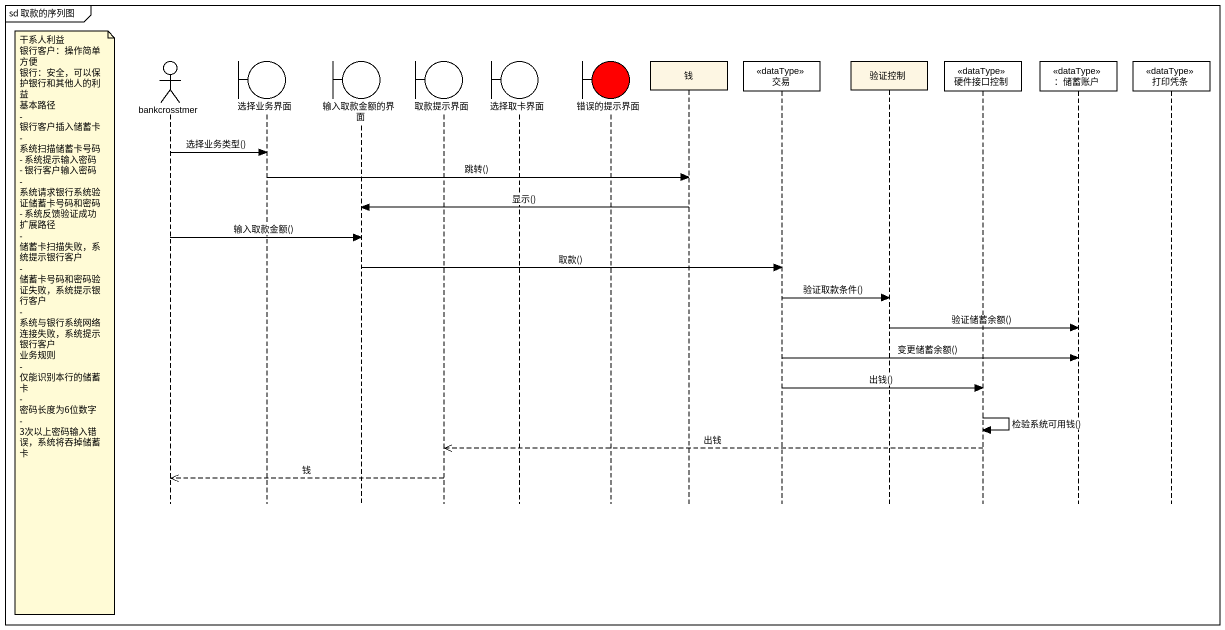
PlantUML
@startuml
mainframe sd 取款的序列图
hide footbox
actor bankcrosstmer
boundary 选择业务界面
boundary 输入取款金额的界面
boundary 取款提示界面
boundary 选择取卡界面
boundary 错误的提示界面 #FF0000
participant 钱
participant 交易 <<dataType>> #FFFFFF
participant 验证控制
participant 硬件接口控制 <<dataType>> #FFFFFF
participant "：储蓄账户" as 储蓄账户 <<dataType>> #FFFFFF
participant 打印凭条 <<dataType>> #FFFFFF

bankcrosstmer -> 选择业务界面 : 选择业务类型()
选择业务界面 -> 钱 : 跳转()
钱 -> 输入取款金额的界面 : 显示()
bankcrosstmer -> 输入取款金额的界面 : 输入取款金额()
输入取款金额的界面 -> 交易 : 取款()
交易 -> 验证控制 : 验证取款条件()
note left of bankcrosstmer
  干系人利益
  银行客户：操作简单方便
  银行：安全，可以保护银行和其他人的利益
  基本路径
  - 银行客户插入储蓄卡
  - 系统扫描储蓄卡号码
  - 系统提示输入密码
  - 银行客户输入密码
  - 系统请求银行系统验证储蓄卡号码和密码
  - 系统反馈验证成功
  扩展路径
  - 储蓄卡扫描失败，系统提示银行客户
  - 储蓄卡号码和密码验证失败，系统提示银行客户
  - 系统与银行系统网络连接失败，系统提示银行客户
  业务规则
  - 仅能识别本行的储蓄卡
  - 密码长度为6位数字
  - 3次以上密码输入错误，系统将吞掉储蓄卡
end note
验证控制 -> 储蓄账户 : 验证储蓄余额()
交易 -> 储蓄账户 : 变更储蓄余额()
交易 -> 硬件接口控制 : 出钱()
硬件接口控制 -> 硬件接口控制 : 检验系统可用钱()
硬件接口控制 -->> 取款提示界面 : 出钱
取款提示界面 -->> bankcrosstmer : 钱
@enduml
